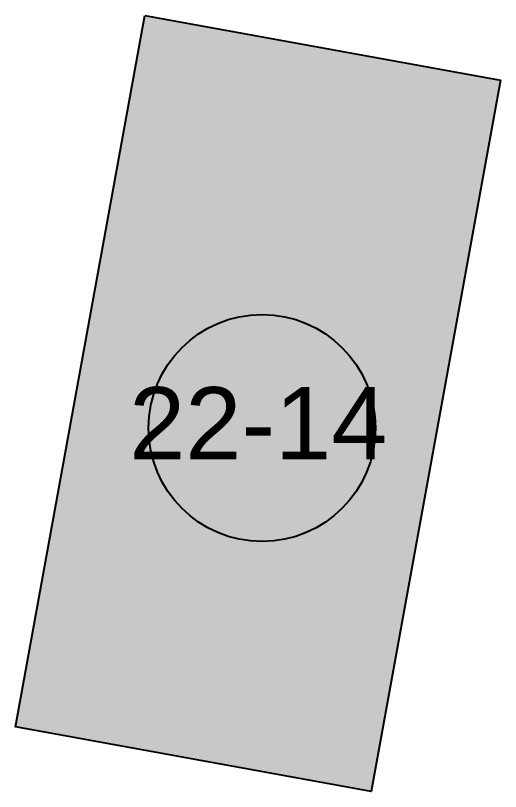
# Model space of a CAD drawing. Header units: millimetres. Extents: x 2242357 to 2245404, y 378014 to 382094.
# Drawn here: x 2243194.17 to 2243221, y 378966.74 to 379009.67 of the extents above; entities that cross this region are included whole.
import ezdxf

# ---------------------------------------------------------------- set-up
doc = ezdxf.new("R2010")
doc.units = ezdxf.units.MM
for name, color, linetype, transparency in [('торговый_центр_здание', 250, 'Continuous', 0.4), ('торговый_центр_подписи_здание', 250, 'Continuous', 0.4), ('торговый_центр_штриховка_здание', 240, 'Continuous', 0.4)]:
    doc.layers.add(name, color=color, linetype=linetype, transparency=transparency)
doc.styles.get("Standard").update_dxf_attribs({"font": 'arial.ttf'})

msp = doc.modelspace()

# ---------------------------------------------------------------- hatches: boundary and pattern name
at = {"layer": 'торговый_центр_штриховка_здание'}
h = msp.add_hatch(color=256, dxfattribs=at)
h.dxf.hatch_style = 1
h.paths.add_polyline_path([(2243201.32, 379009.667), (2243220.998, 379006.092), (2243213.849, 378966.736), (2243194.171, 378970.311)])

# ---------------------------------------------------------------- linework, layer by layer
at = {"layer": 'торговый_центр_здание'}
msp.add_lwpolyline([(2243201.32, 379009.667), (2243220.998, 379006.092), (2243213.849, 378966.736), (2243194.171, 378970.311)], close=True, dxfattribs=at)
at = {"layer": 'торговый_центр_подписи_здание'}
msp.add_circle((2243207.81, 378986.848), 6.278, dxfattribs=at)

# ---------------------------------------------------------------- texts
at = {"layer": 'торговый_центр_подписи_здание', "insert": (2243200.454, 378989.107), "char_height": 4, "attachment_point": 1}
msp.add_mtext_dynamic_manual_height_columns('22-14', width=36.1201, gutter_width=12.5, heights=[0], dxfattribs=at)

doc.saveas('drawing.dxf')
